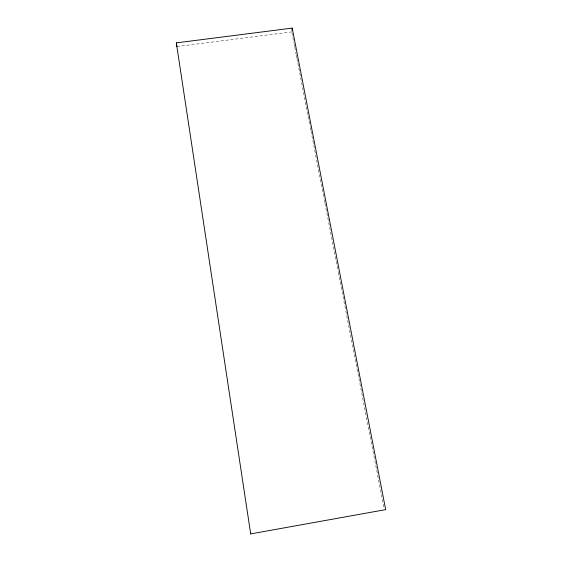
<?xml version="1.0" encoding="UTF-8"?>
<svg xmlns="http://www.w3.org/2000/svg" width="562" height="562" viewBox="0 0 562 562"><rect width="100%" height="100%" fill="white"/><g stroke="black" fill="none" stroke-linecap="round" stroke-linejoin="round"><path stroke-width="0.42" stroke-dasharray="2.81 2.11" d="M176.889 46.562L291.776 31.872M291.945 32.736L293.947 43.07M294.109 43.934L294.614 46.52M294.783 47.384L296.118 54.275M296.279 55.139L296.785 57.717M296.947 58.581L307.962 115.449M308.131 116.313L310.133 126.647M310.301 127.511L310.8 130.096M310.969 130.96L324.148 199.025M324.316 199.889L324.815 202.468M324.984 203.332L338.162 271.397M338.331 272.261L355.015 358.423M355.184 359.287L384.05 508.343"/><path stroke-width="0.84" d="M291.952 30.362L292.219 28.1L176.328 42.874L250.687 533.9L385.673 509.629L292.219 28.1M176.328 42.874L176.889 46.562M250.589 533.226L250.687 533.9"/></g></svg>
